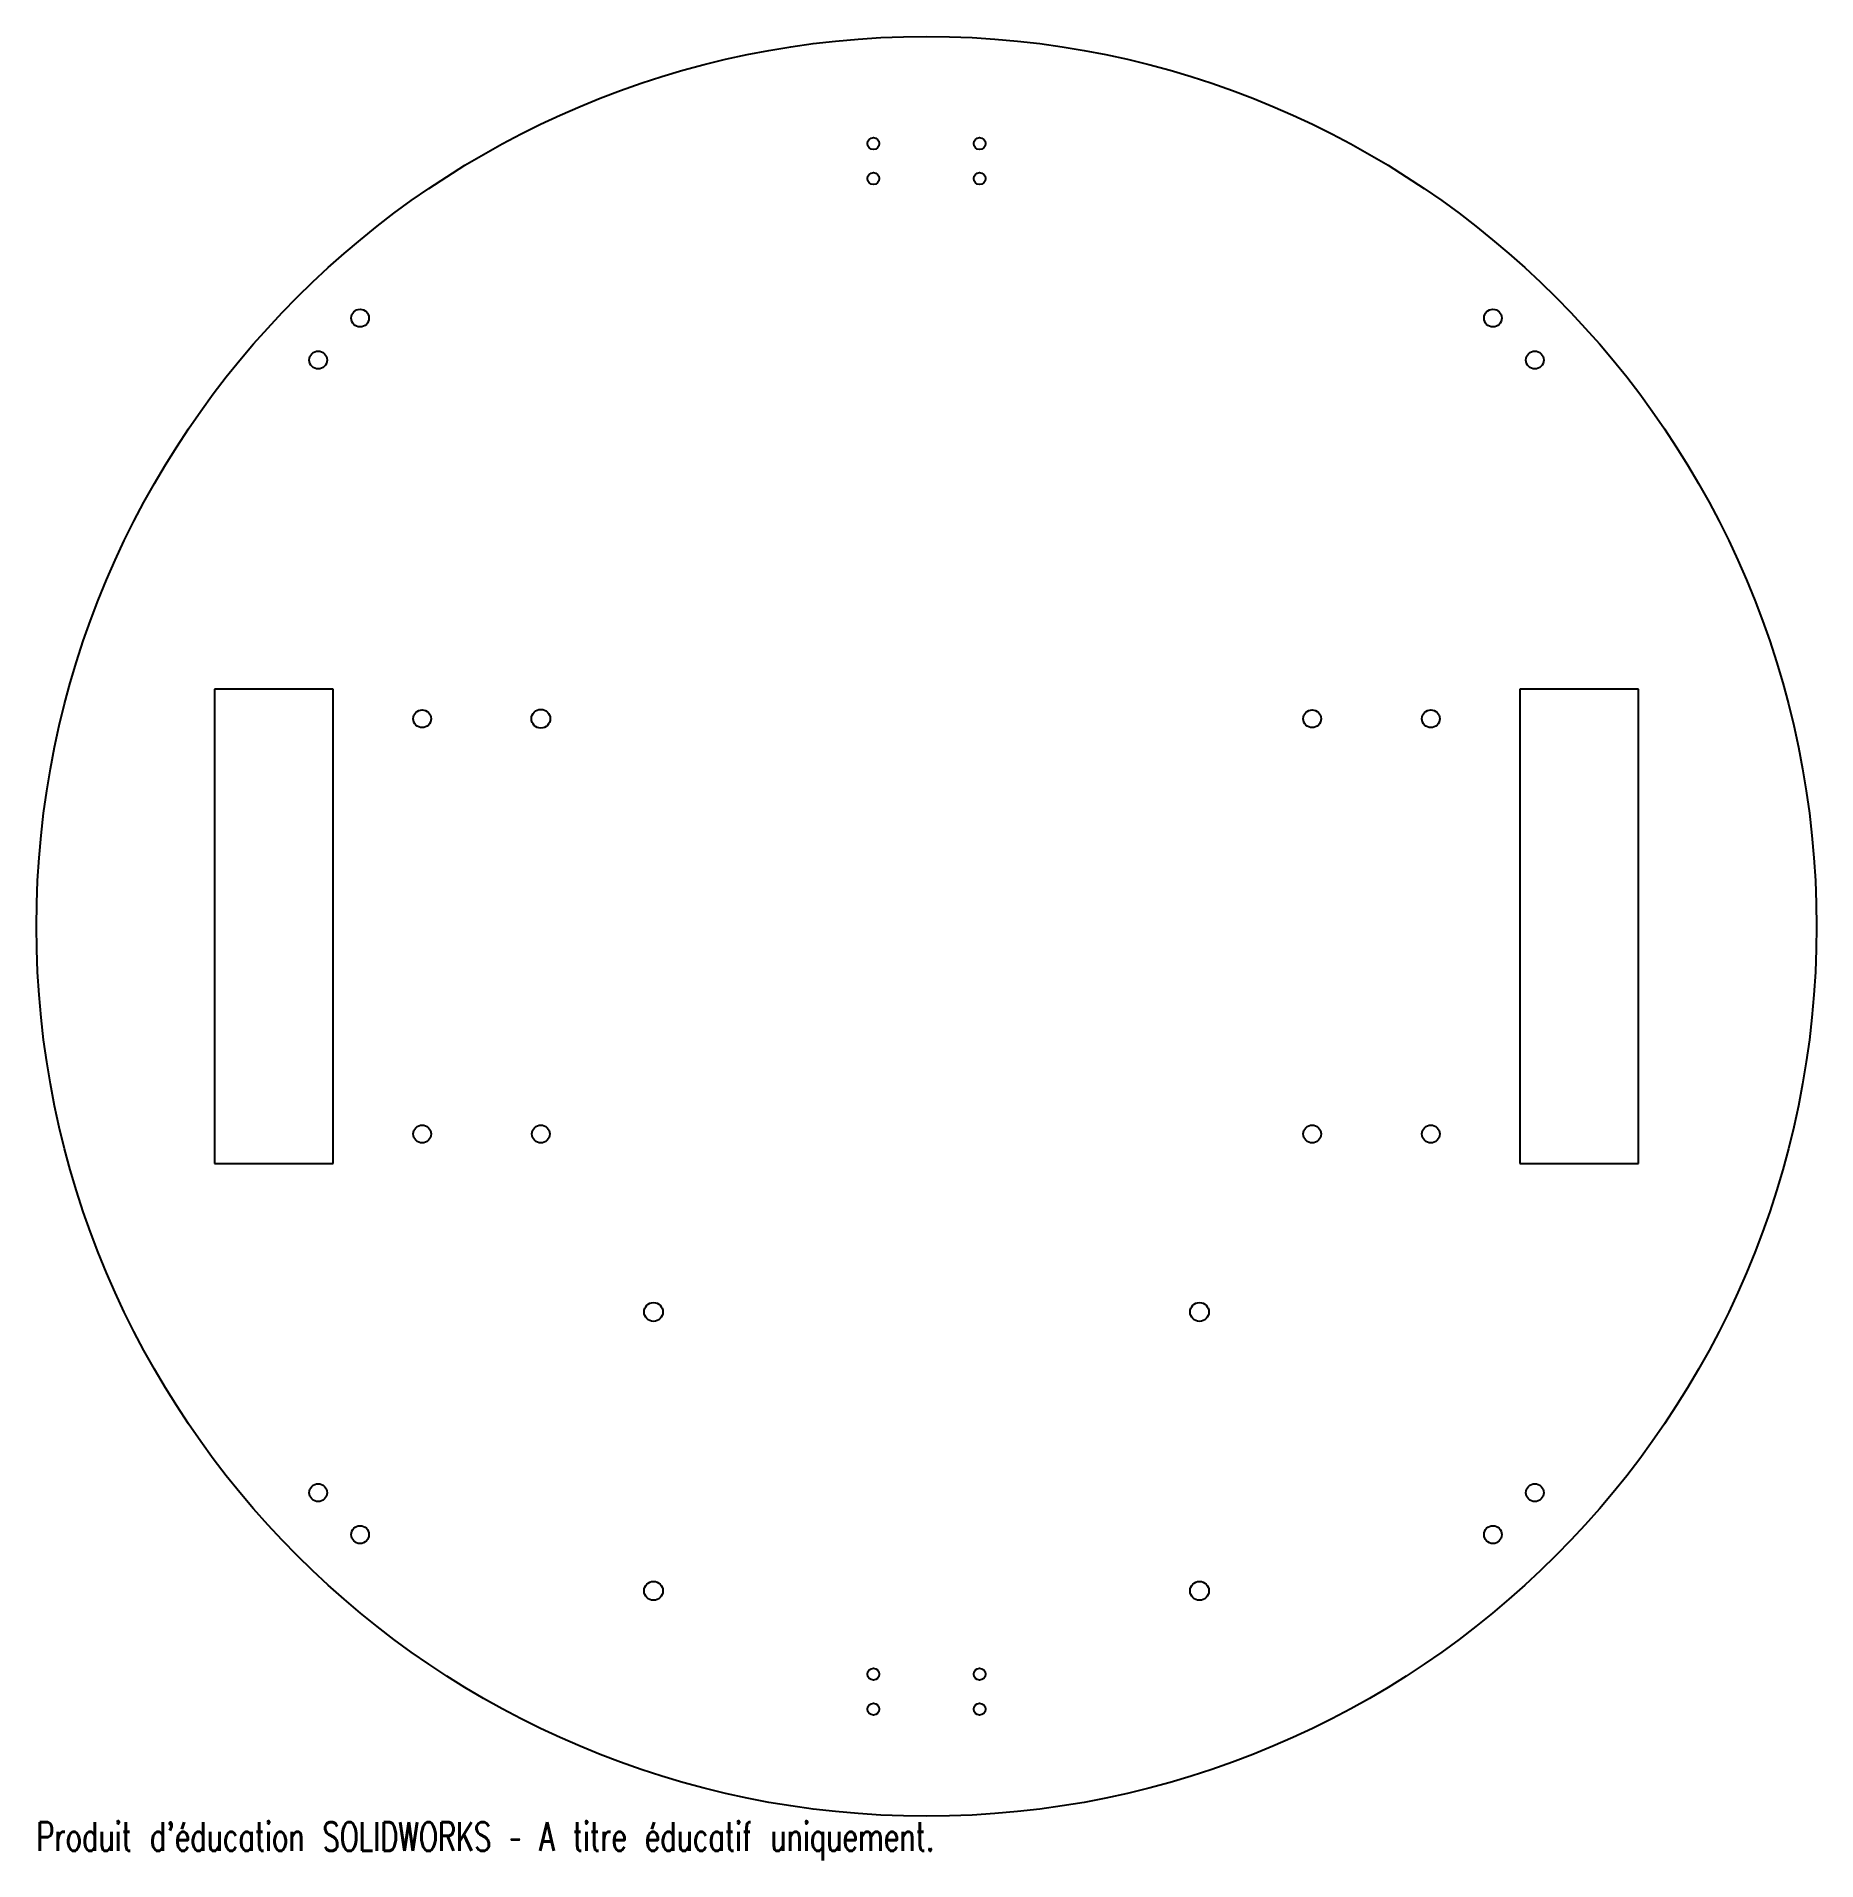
# Model space of a CAD drawing. Header units: millimetres. Extents: x -150 to 150, y -157 to 150.
import ezdxf

# ---------------------------------------------------------------- set-up
doc = ezdxf.new("R2010")
doc.units = ezdxf.units.MM
doc.styles.add('SLDTEXTSTYLE0', font='TXT', dxfattribs={"width": 0.7, "bigfont": 'bigfont'})

msp = doc.modelspace()

# ---------------------------------------------------------------- linework, layer by layer
at = {"color": 7, "linetype": 'Continuous', "lineweight": 25}
for p, q in [((-100, 40), (-120, 40)), ((-120, 40), (-120, -40)), ((-100, -40), (-100, 40)), ((120, 40), (100, 40)), ((100, 40), (100, -40)), ((120, -40), (120, 40)), ((-120, -40), (-100, -40)), ((100, -40), (120, -40))]:
    msp.add_line(p, q, dxfattribs=at)
for centre, radius in [((0, 0), 150), ((-8.95, 131.95), 1), ((8.95, 131.95), 1), ((-8.95, 126.05), 1), ((8.95, 126.05), 1), ((-95.46, 102.53), 1.5), ((95.46, 102.53), 1.5), ((-102.53, 95.46), 1.5), ((102.53, 95.46), 1.5), ((-85, 35), 1.5), ((-65, 35), 1.58), ((65, 35), 1.5), ((85, 35), 1.5), ((-85, -35), 1.5), ((-65, -35), 1.5), ((65, -35), 1.5), ((85, -35), 1.5), ((-46.01, -65), 1.59), ((46.01, -65), 1.59), ((-102.53, -95.46), 1.5), ((102.53, -95.46), 1.5), ((-95.46, -102.53), 1.5), ((95.46, -102.53), 1.5), ((-46.01, -112.01), 1.59), ((46.01, -112.01), 1.59), ((-8.95, -126.05), 1), ((8.95, -126.05), 1), ((-8.95, -131.95), 1), ((8.95, -131.95), 1)]:
    msp.add_circle(centre, radius, dxfattribs=at)

# ---------------------------------------------------------------- texts
at = {"color": 7, "linetype": 'Continuous', "insert": (-150, -151.02), "char_height": 4.8336, "attachment_point": 1, "style": 'SLDTEXTSTYLE0'}
msp.add_mtext("Produit d'éducation SOLIDWORKS – A titre éducatif uniquement.", dxfattribs=at)

doc.saveas('drawing.dxf')
